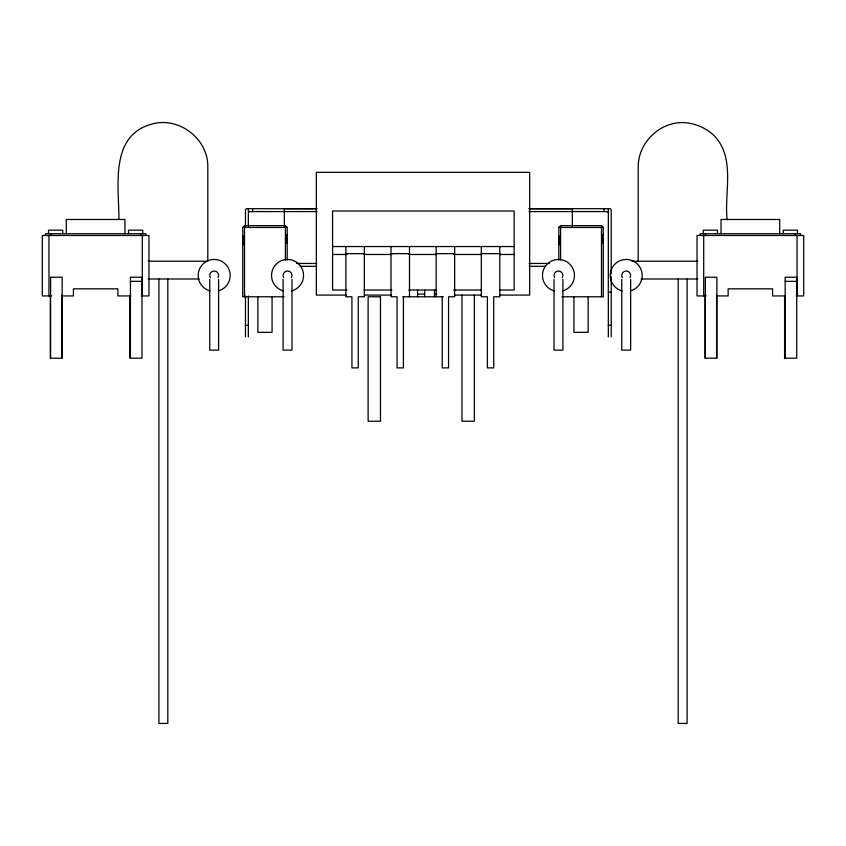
<?xml version="1.0" encoding="UTF-8"?>
<svg xmlns="http://www.w3.org/2000/svg" width="846" height="846" viewBox="0 0 846 846"><rect width="100%" height="100%" fill="white"/><g stroke="black" fill="none" stroke-linecap="round" stroke-linejoin="round"><path stroke-width="1.27" d="M284.087 296.777L242.739 296.777L242.739 227.447L244.515 225.671L285.409 225.671L287.185 227.447L287.185 260.156M558.825 260.156L558.825 227.447L560.602 225.671L601.485 225.671L603.261 227.447L603.261 296.777L561.924 296.777M249.782 211.585L249.591 211.595A1.417 1.417 0 0 0 248.343 213.023L248.343 226.22M529.057 208.708L609.776 208.708A1.417 1.417 0 0 1 611.214 210.146L611.214 273.977M529.131 208.751L572.33 208.751L572.33 226.421M317.049 211.585L248.343 211.585L248.343 208.708M529.057 211.585L608.327 211.585L608.327 208.708M242.739 227.447L287.185 227.447M558.825 227.447L603.261 227.447M332.573 246.546L514.146 246.546M345.855 253.652L364.34 253.652M391 253.652L409.496 253.652M436.155 253.652L454.651 253.652M481.311 253.652L499.806 253.652M332.573 254.477L347.04 254.477M364.15 254.477L391.783 254.477M408.882 254.477L436.515 254.477M453.625 254.477L481.258 254.477M499.679 254.477L514.146 254.477M148.293 261.224L207.809 261.224L207.809 167.011C208.328 138.86 178.918 116.293 151.868 124.076C109.25 135.487 119.043 186.628 118.926 219.347M631.973 261.224L697.717 261.224M296.438 263.466L316.742 263.466M529.131 263.466L549.614 263.466M300.351 266.342L316.742 266.342M529.131 266.342L545.141 266.342M148.23 279L199.191 279M641.067 279L697.781 279M130.432 281.348L141.991 281.348M785.173 281.348L796.731 281.348M347.04 290.03L332.573 290.03L332.573 210.992L514.146 210.992L514.146 290.03L499.679 290.03M364.15 290.03L391.783 290.03M408.882 290.03L436.515 290.03M453.625 290.03L481.258 290.03M608.327 292.219L611.214 292.219M417.564 294.112L424.671 294.112M434.453 294.112L436.822 294.112M346.278 295.085L316.341 295.085L316.341 172.341L529.67 172.341L529.67 295.085L499.732 295.085M364.478 295.085L391.539 295.085M454.471 295.085L481.533 295.085M51.543 295.931L42.3 295.931L42.3 235.484L148.959 235.484L148.959 295.931L141.409 295.931M61.832 295.931L73.412 295.931L73.412 288.824L117.858 288.824L117.858 295.931L130.718 295.931M706.273 295.931L697.041 295.931L697.041 235.484L803.7 235.484L803.7 295.931L796.149 295.931M716.573 295.931L728.142 295.931L728.142 288.824L772.588 288.824L772.588 295.931L785.458 295.931M402.823 296.777L443.346 296.777M245.467 325.34L248.343 325.34M608.327 325.34L611.214 325.34M606.889 211.585L607.079 211.595A1.417 1.417 0 0 1 608.327 213.023L608.327 336.856M800.57 235.484L800.57 233.739L700.16 233.739L700.16 235.484M797.482 233.739L797.471 230.165L783.259 230.165L783.259 233.739M797.038 235.484L797.038 295.931M795.251 233.739L795.251 235.484M785.173 358.196L785.173 277.213L796.731 277.213L796.731 358.196L784.591 358.196L784.591 295.677M779.705 233.845L779.705 219.484L721.035 219.484L721.035 233.845M727.084 219.347C724.197 191.905 735.724 157.938 714.066 135.582C705.532 127.535 694.365 122.903 682.637 122.564C658.854 122.416 638.053 143.217 638.201 167.011L638.201 261.224M717.482 233.739L717.471 230.165L703.259 230.165L703.259 233.739M716.604 295.159L716.604 358.196M705.479 233.739L705.479 235.484M705.353 358.196L705.353 277.213L716.9 277.213L716.9 358.196L705.046 358.196L705.046 295.159M703.703 235.484L703.703 295.931M687.089 279L687.089 723.436L678.196 723.436L678.196 279M630.64 279.413L630.64 350.117L621.757 350.117L621.757 279.392M611.214 276.589L611.214 336.856M604.012 208.708L604.012 211.585M602.817 234.522L602.817 243.32M601.485 225.671L601.485 296.777M588.15 296.777L588.15 332.341L573.937 332.341L573.937 296.777M562.907 279.413L562.907 350.117L554.024 350.117L554.024 279.392M560.602 225.671L560.602 260.156M559.269 236.055L559.269 244.854M499.806 246.546L499.806 296.777L493.726 296.777L493.726 367.894L487.391 367.894L487.391 296.777L481.311 296.777L481.311 246.546M474.342 295.085L474.342 421.223L461.979 421.223L461.979 295.085M454.651 246.546L454.651 296.777L448.57 296.777L448.57 367.894L442.236 367.894L442.236 296.777M436.155 246.546L436.155 296.777M434.453 289.966L434.453 296.777M424.671 289.966L424.671 296.777M417.564 289.966L417.564 296.777M409.496 246.546L409.496 296.777M403.415 296.777L403.415 367.894L397.081 367.894L397.081 296.777L391 296.777L391 246.546M364.34 246.546L364.34 296.777L358.26 296.777L358.26 367.894L351.925 367.894L351.925 296.777L345.855 296.777L345.855 246.546M291.986 279.402L291.986 350.117L283.093 350.117L283.093 279.402M286.741 234.522L286.741 243.32M285.409 225.671L285.409 260.156M284.341 226.421L284.341 208.698L317.07 208.74L246.905 208.708A1.417 1.417 0 0 0 245.467 210.146L245.467 225.776M272.074 296.777L272.074 332.341L257.85 332.341L257.85 296.777M252.658 208.708L252.658 211.585M248.343 296.047L248.343 336.856M245.467 296.047L245.467 336.856M244.515 225.671L244.515 296.777M243.183 236.055L243.183 244.854M218.617 279.413L218.617 350.117L209.734 350.117L209.734 279.392M167.815 279L167.815 723.436L158.921 723.436L158.921 279M145.829 235.484L145.829 233.739L45.43 233.739L45.43 235.484M142.731 233.739L142.741 230.165L128.518 230.165L128.518 233.739M142.297 235.484L142.297 295.931M140.521 233.739L140.521 235.484M130.432 358.196L130.432 277.213L141.991 277.213L141.991 358.196L129.85 358.196L129.85 295.677M124.965 233.845L124.965 219.484L66.295 219.484L66.295 233.845M62.741 233.739L62.741 230.165L48.518 230.165L48.518 233.739M61.864 295.159L61.864 358.196M50.749 233.739L50.749 235.484M50.612 358.196L50.612 277.213L62.17 277.213L62.17 358.196L50.305 358.196L50.305 295.159M48.962 235.484L48.962 295.931M622.053 290.908A16 16 0 0 1 613.096 266.268A16 16 0 0 1 639.301 266.268A16 16 0 0 1 630.344 290.908M622.339 277.647A4.442 4.442 0 0 1 626.22 271.006A4.442 4.442 0 0 1 630.037 277.689M554.32 290.908A16 16 0 0 1 545.363 266.268A16 16 0 0 1 571.568 266.268A16 16 0 0 1 562.611 290.908M554.606 277.647A4.442 4.442 0 0 1 558.487 271.006A4.442 4.442 0 0 1 562.304 277.689M283.399 290.908A16 16 0 0 1 274.432 266.268A16 16 0 0 1 300.647 266.268A16 16 0 0 1 291.68 290.908M283.696 277.668A4.442 4.442 0 0 1 287.545 271.006A4.442 4.442 0 0 1 291.394 277.668M210.03 290.908A16 16 0 0 1 201.073 266.268A16 16 0 0 1 227.278 266.268A16 16 0 0 1 218.31 290.908M210.316 277.647A4.442 4.442 0 0 1 214.197 271.006A4.442 4.442 0 0 1 218.014 277.689M380.478 296.777L368.116 296.777L368.116 421.223L380.478 421.223L380.478 296.777"/></g></svg>
